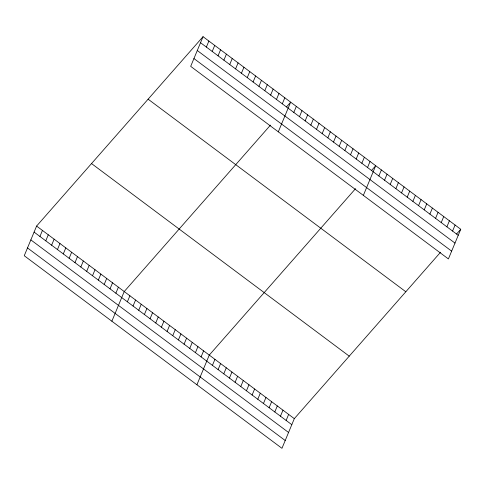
<?xml version="1.0" encoding="UTF-8"?>
<svg xmlns="http://www.w3.org/2000/svg" width="485" height="485" viewBox="0 0 485 485"><rect width="100%" height="100%" fill="white"/><g stroke="black" fill="none" stroke-linecap="round" stroke-linejoin="round"><path stroke-width="0.73" d="M203.039 36.684L190.684 66.354L448.401 258.935L460.75 229.266L203.039 36.684L36.599 226.065L24.25 255.734L281.961 448.316L294.316 418.646L440.562 252.23M39.934 236.462L42.444 230.43M45.772 240.827L48.282 234.795M51.616 245.192L54.126 239.16M57.454 249.557L59.97 243.525M63.299 253.922L65.808 247.89M69.137 258.287L71.653 252.255M74.981 262.652L77.491 256.62M80.825 267.017L83.335 260.985M86.663 271.382L89.173 265.35M92.508 275.747L95.018 269.715M98.346 280.112L100.856 274.08M104.19 284.477L106.7 278.445M206.367 47.081L208.877 41.049M110.028 288.842L112.538 282.81M212.212 51.446L214.722 45.414M115.873 293.207L118.382 287.175M218.05 55.811L220.56 49.779M111.871 321.216L124.227 291.54L270.472 125.13M223.894 60.176L226.404 54.144M127.385 301.809L129.895 295.777M229.732 64.541L232.242 58.509M133.054 306.047L135.564 300.015M235.577 68.906L238.087 62.874M138.722 310.285L141.232 304.253M241.415 73.271L243.931 67.239M144.391 314.516L146.9 308.49M247.259 77.636L249.769 71.604M150.059 318.754L152.575 312.722M253.097 82.001L255.613 75.969M155.733 322.992L158.243 316.96M258.941 86.366L261.451 80.334M161.402 327.229L163.912 321.197M264.786 90.731L267.296 84.699M167.07 331.467L169.58 325.435M270.624 95.096L273.134 89.064M172.739 335.705L175.249 329.673M276.468 99.461L278.978 93.429M178.407 339.943L180.923 333.91M282.306 103.826L284.816 97.794M184.082 344.174L186.592 338.148M278.305 131.835L290.66 102.159L286.435 106.967M189.75 348.412L192.26 342.38M293.819 112.429L296.329 106.397M195.419 352.65L197.928 346.617M299.487 116.667L301.997 110.635M201.087 356.887L203.597 350.855M305.156 120.904L307.666 114.872M196.916 384.763L209.271 355.093L355.517 188.683M310.83 125.142L313.34 119.11M212.43 365.363L214.94 359.33M316.499 129.374L319.009 123.348M218.098 369.6L220.608 363.568M322.167 133.611L324.677 127.579M223.767 373.832L226.277 367.8M327.836 137.849L330.346 131.817M229.435 378.07L231.945 372.037M333.504 142.087L336.014 136.055M235.104 382.307L237.62 376.275M339.179 146.325L341.689 140.292M240.778 386.545L243.288 380.513M344.847 150.562L347.357 144.53M246.447 390.783L248.957 384.75M350.516 154.8L353.025 148.768M252.115 395.02L254.625 388.988M356.184 159.031L358.694 152.999M257.784 399.252L260.293 393.226M361.852 163.269L364.368 157.237M263.458 403.49L265.968 397.457M367.527 167.507L370.037 161.475M269.126 407.727L271.636 401.695M363.356 195.382L375.705 165.712L371.48 170.52M274.795 411.965L277.305 405.933M378.864 175.982L381.374 169.95M280.463 416.203L282.973 410.171M384.532 180.22L387.042 174.188M286.132 420.44L288.642 414.408M390.201 184.452L392.717 178.425M395.875 188.689L398.385 182.657M401.544 192.927L404.053 186.895M407.212 197.165L409.722 191.132M412.88 201.402L415.39 195.37M418.549 205.64L421.065 199.608M424.223 209.878L426.733 203.845M429.892 214.109L432.402 208.083M435.56 218.347L438.07 212.315M441.229 222.585L443.739 216.552M446.897 226.822L449.413 220.79M452.572 231.06L455.082 225.028M456.524 234.073L460.75 229.266M200.529 42.716L458.24 235.298M197.28 50.519L454.991 243.1M193.933 58.552L451.644 251.133M148.113 99.176L405.824 291.758M91.526 163.566L349.236 356.148M36.599 226.065L294.316 418.646M34.089 232.097L291.806 424.678M30.846 239.899L288.557 432.474M27.499 247.932L285.21 440.513"/></g></svg>
